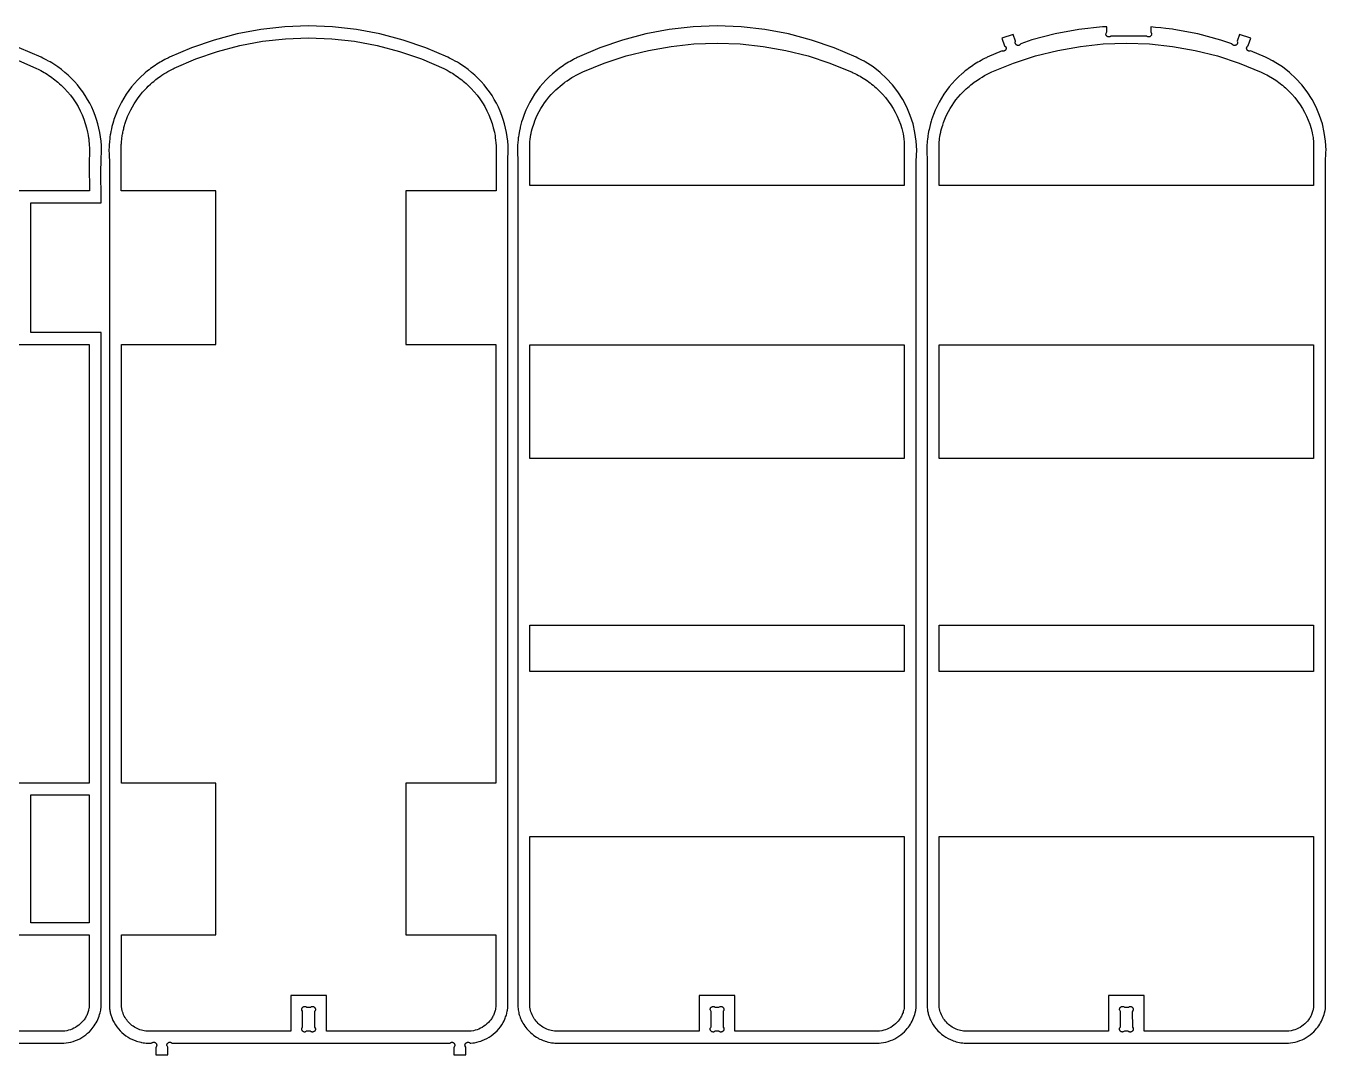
# Model space of a CAD drawing. Extents: x -1558 to 498, y -659 to 1005.
# Drawn here: x -167 to 486, y -72 to 445 of the extents above; entities that cross this region are included whole.
import ezdxf

# ---------------------------------------------------------------- set-up
doc = ezdxf.new("R2010")
doc.units = 0
doc.layers.add('SECTIONCUTEDGES', color=18, linetype='CONTINUOUS')

msp = doc.modelspace()

# ---------------------------------------------------------------- linework, layer by layer
at = {"layer": 'SECTIONCUTEDGES'}
for points in [[(-122.85, -55.12), (-122.56, -55.66), (-121.9, -56.76), (-121.17, -57.82), (-120.37, -58.83), (-119.51, -59.79), (-118.59, -60.69), (-117.62, -61.53), (-116.6, -62.31), (-115.53, -63.02), (-114.41, -63.66), (-113.26, -64.23), (-112, -64.76), (-111.31, -65), (-110.64, -65.22), (-109.86, -65.43), (-109.08, -65.61), (-108.86, -65.66), (-107.95, -65.82), (-107.27, -65.91), (-106.44, -65.98), (-105.44, -66.03), (-105.21, -66.03), (-104.55, -66.02), (-103.9, -65.98), (-103.7, -65.93), (-103.56, -65.87), (-103.28, -65.71), (-103.15, -65.65), (-102.98, -65.6), (-102.82, -65.57), (-102.67, -65.56), (-102.52, -65.57), (-102.36, -65.58), (-102.21, -65.62), (-102.07, -65.67), (-101.93, -65.74), (-101.79, -65.81), (-101.67, -65.91), (-101.56, -66.01), (-101.45, -66.13), (-101.36, -66.25), (-101.29, -66.39), (-101.23, -66.53), (-101.18, -66.68), (-101.15, -66.83), (-101.13, -66.98), (-101.13, -67.14), (-101.15, -67.29), (-101.18, -67.44), (-101.22, -67.59), (-101.29, -67.73), (-101.44, -67.97), (-101.55, -68.09), (-101.56, -68.12), (-101.56, -71.98), (-95.58, -71.98), (-95.59, -68.07), (-95.63, -67.98), (-95.78, -67.68), (-95.9, -67.45), (-95.96, -67.32), (-95.99, -67.19), (-96.01, -67.05), (-96.01, -66.91), (-96.01, -66.84), (-95.98, -66.71), (-95.94, -66.57), (-95.89, -66.44), (-95.82, -66.31), (-95.74, -66.19), (-95.66, -66.08), (-95.56, -65.98), (-95.45, -65.88), (-95.33, -65.8), (-95.21, -65.73), (-95.08, -65.67), (-94.95, -65.62), (-94.74, -65.58), (-94.52, -65.56), (-94.37, -65.57), (-94.22, -65.59), (-94.01, -65.64), (-93.91, -65.68), (-93.68, -65.81), (-93.48, -65.99), (-93.46, -66), (45.97, -65.99), (46.03, -65.98), (46.49, -65.72), (46.67, -65.63), (46.71, -65.61), (46.86, -65.57), (47.02, -65.56), (47.12, -65.56), (47.23, -65.57), (47.34, -65.59), (47.45, -65.62), (47.55, -65.66), (47.65, -65.7), (47.75, -65.75), (47.84, -65.81), (47.93, -65.87), (48.02, -65.94), (48.1, -66.02), (48.17, -66.1), (48.28, -66.26), (48.32, -66.33), (48.4, -66.48), (48.45, -66.63), (48.49, -66.79), (48.51, -66.87), (48.52, -67.04), (48.51, -67.2), (48.49, -67.36), (48.47, -67.44), (48.42, -67.59), (48.36, -67.74), (48.28, -67.88), (48.23, -67.94), (48.15, -68.04), (48.12, -68.06), (48.08, -68.11), (48.08, -71.98), (54.06, -71.98), (54.06, -68.1), (54.04, -68.04), (53.76, -67.55), (53.69, -67.41), (53.65, -67.26), (53.62, -67.11), (53.62, -66.95), (53.64, -66.84), (53.66, -66.74), (53.69, -66.63), (53.72, -66.53), (53.77, -66.42), (53.82, -66.33), (53.87, -66.23), (53.94, -66.14), (54.01, -66.06), (54.09, -65.98), (54.17, -65.91), (54.32, -65.8), (54.45, -65.72), (54.66, -65.64), (54.88, -65.58), (54.95, -65.57), (55.18, -65.56), (55.4, -65.59), (55.47, -65.6), (55.69, -65.67), (55.89, -65.77), (56.14, -65.94), (56.24, -66), (56.44, -66.05), (56.61, -66.06), (57.5, -65.95), (58.38, -65.81), (59.6, -65.55), (60.69, -65.27), (61.53, -65), (62.19, -64.77), (63.49, -64.23), (64.65, -63.66), (65.76, -63.02), (66.83, -62.31), (67.86, -61.53), (68.83, -60.69), (69.75, -59.79), (70.61, -58.83), (71.4, -57.82), (72.13, -56.76), (72.79, -55.66), (73.23, -54.84), (73.62, -54), (73.84, -53.46), (74.05, -52.9), (74.25, -52.34), (74.42, -51.77), (74.58, -51.2), (74.65, -50.91), (74.86, -49.96), (74.94, -49.46), (75.1, -48.25), (75.12, -47.96), (75.13, 377.31), (75.15, 378.2), (75.18, 378.64), (75.33, 380.86), (75.34, 381.31), (75.35, 382.42), (75.28, 384.65), (75.11, 386.87), (74.85, 389.08), (74.5, 391.27), (74.05, 393.45), (73.51, 395.61), (72.87, 397.74), (72.15, 399.85), (71.33, 401.92), (70.43, 403.95), (69.44, 405.94), (68.36, 407.89), (67.2, 409.79), (65.96, 411.64), (64.65, 413.43), (63.25, 415.17), (61.79, 416.84), (60.25, 418.45), (58.64, 419.99), (56.97, 421.47), (55.24, 422.86), (53.45, 424.19), (51.61, 425.43), (50.9, 425.87), (49.83, 426.52), (48.76, 427.14), (47.6, 427.75), (46.89, 428.11), (45.93, 428.58), (44.99, 429.03), (33.91, 433.79), (22.54, 437.7), (10.91, 440.77), (-0.91, 442.97), (-12.86, 444.3), (-24.88, 444.74), (-36.9, 444.3), (-48.85, 442.97), (-60.68, 440.77), (-72.31, 437.7), (-83.68, 433.79), (-94.73, 429.04), (-95.26, 428.8), (-97, 427.91), (-97.84, 427.46), (-98.67, 426.99), (-99.49, 426.51), (-100.3, 426.01), (-101.1, 425.51), (-101.9, 424.98), (-102.69, 424.45), (-103.46, 423.9), (-104.23, 423.34), (-104.99, 422.76), (-105.74, 422.18), (-106.91, 421.21), (-107.44, 420.75), (-109.14, 419.22), (-110.76, 417.6), (-112.31, 415.92), (-113.79, 414.17), (-115.18, 412.35), (-116.5, 410.48), (-117.72, 408.54), (-118.86, 406.56), (-119.91, 404.52), (-120.87, 402.44), (-121.73, 400.32), (-122.61, 397.82), (-122.89, 396.94), (-123.25, 395.7), (-123.62, 394.26), (-123.88, 393.17), (-124.18, 391.71), (-124.37, 390.65), (-124.46, 390.12), (-124.62, 389.05), (-124.76, 387.98), (-124.87, 386.91), (-124.92, 386.38), (-125.01, 385.3), (-125.08, 383.92), (-125.11, 382.53), (-125.11, 381.98), (-125.08, 380.75), (-125.03, 379.94), (-124.94, 378.72), (-124.89, 377.5), (-124.89, 377.09), (-124.88, -48.08), (-124.86, -48.28), (-124.81, -48.74), (-124.73, -49.29), (-124.65, -49.79), (-124.55, -50.29), (-124.44, -50.79), (-124.32, -51.28), (-124.19, -51.77), (-124.04, -52.25), (-123.88, -52.73), (-123.7, -53.21), (-123.51, -53.68), (-123.31, -54.15), (-123.1, -54.61)], [(86.64, -60.82), (87.32, -61.41), (88.02, -61.97), (88.75, -62.49), (89.5, -62.98), (90.27, -63.44), (90.59, -63.62), (91.23, -63.95), (91.89, -64.26), (92.55, -64.55), (92.89, -64.68), (93.57, -64.93), (93.91, -65.05), (94.59, -65.26), (94.94, -65.36), (95.63, -65.53), (96.33, -65.68), (97.03, -65.8), (97.39, -65.85), (98.1, -65.94), (98.8, -66), (261.55, -66), (262.63, -65.9), (263.81, -65.73), (264.99, -65.48), (266.15, -65.16), (267.29, -64.78), (268.4, -64.32), (269.48, -63.8), (270.53, -63.22), (271.54, -62.57), (272.51, -61.87), (273.44, -61.1), (274.32, -60.28), (275.15, -59.41), (275.73, -58.73), (276.28, -58.03), (276.8, -57.3), (277.29, -56.55), (277.74, -55.78), (278.16, -54.99), (278.54, -54.19), (278.89, -53.36), (279.2, -52.52), (279.47, -51.67), (279.71, -50.81), (279.95, -49.7), (280.04, -49.23), (280.16, -48.46), (280.19, -48.13), (280.2, -47.95), (280.2, 377.3), (280.21, 377.73), (280.26, 378.79), (280.38, 380.49), (280.42, 381.77), (280.43, 382.42), (280.19, 386.87), (279.58, 391.27), (278.58, 395.61), (277.22, 399.85), (275.5, 403.95), (273.44, 407.89), (271.04, 411.64), (268.33, 415.17), (265.33, 418.45), (262.05, 421.47), (258.53, 424.19), (254.62, 426.69), (254.03, 427.04), (252.9, 427.63), (250.87, 428.65), (250.06, 429.04), (238.99, 433.79), (227.62, 437.7), (215.99, 440.77), (204.17, 442.97), (192.22, 444.3), (180.2, 444.74), (168.18, 444.3), (156.22, 442.97), (144.4, 440.77), (132.77, 437.7), (121.4, 433.79), (109.97, 428.87), (109.45, 428.61), (108.65, 428.21), (108.08, 427.91), (107.24, 427.46), (106.41, 426.99), (105.59, 426.51), (104.78, 426.01), (103.97, 425.51), (103.18, 424.98), (102.39, 424.45), (101.61, 423.9), (100.85, 423.34), (100.09, 422.76), (99.34, 422.18), (98.26, 421.29), (97.63, 420.75), (95.94, 419.22), (94.31, 417.6), (92.76, 415.92), (91.29, 414.17), (89.89, 412.35), (88.58, 410.48), (87.36, 408.54), (86.22, 406.56), (85.17, 404.52), (84.21, 402.44), (83.35, 400.32), (82.46, 397.82), (82.08, 396.59), (81.73, 395.34), (81.37, 393.9), (81.28, 393.53), (80.97, 392.08), (80.8, 391.18), (80.62, 390.12), (80.46, 389.05), (80.39, 388.52), (80.26, 387.45), (80.15, 386.38), (80.04, 384.75), (79.98, 383.36), (79.97, 382.25), (79.99, 380.96), (80.06, 379.74), (80.12, 378.92), (80.17, 378.11), (80.19, 377.09), (80.2, -48), (80.26, -48.67), (80.36, -49.35), (80.46, -49.98), (80.59, -50.61), (80.74, -51.23), (80.92, -51.85), (81.11, -52.46), (81.33, -53.07), (81.56, -53.66), (81.81, -54.25), (82.09, -54.83), (82.38, -55.4), (82.7, -55.96), (83.17, -56.73), (83.67, -57.47), (84.2, -58.19), (84.77, -58.89), (85.36, -59.56), (85.99, -60.21)], [(292, -60.69), (292.97, -61.53), (293.99, -62.31), (295.07, -63.02), (296.18, -63.66), (297.33, -64.23), (298.56, -64.74), (298.82, -64.84), (299.61, -65.1), (300.28, -65.31), (301.06, -65.51), (301.96, -65.7), (302.64, -65.82), (303.55, -65.93), (304.33, -66), (467.07, -66), (468.14, -65.9), (469.33, -65.73), (470.5, -65.48), (471.66, -65.16), (472.8, -64.78), (473.91, -64.32), (474.99, -63.8), (476.04, -63.22), (477.06, -62.57), (478.03, -61.87), (478.95, -61.1), (479.83, -60.28), (480.66, -59.41), (481.24, -58.73), (481.79, -58.03), (482.31, -57.3), (482.8, -56.55), (483.25, -55.78), (483.67, -54.99), (484.05, -54.19), (484.4, -53.36), (484.71, -52.52), (484.99, -51.67), (485.22, -50.81), (485.49, -49.58), (485.63, -48.75), (485.69, -48.27), (485.71, -47.95), (485.72, 377.3), (485.75, 378.37), (485.82, 379.43), (485.87, 380.07), (485.93, 381.35), (485.94, 382.33), (485.7, 386.87), (485.09, 391.27), (484.1, 395.61), (482.74, 399.85), (481.02, 403.95), (478.95, 407.89), (476.55, 411.64), (473.84, 415.17), (470.84, 418.45), (467.57, 421.47), (464.04, 424.19), (459.97, 426.79), (459.28, 427.17), (459, 427.33), (456.97, 428.36), (455.56, 429.04), (448.04, 432.25), (447.48, 432.17), (447.32, 432.16), (447.16, 432.18), (447.01, 432.22), (446.93, 432.25), (446.79, 432.32), (446.66, 432.4), (446.54, 432.5), (446.43, 432.62), (446.34, 432.74), (446.26, 432.88), (446.19, 433.02), (446.14, 433.17), (446.11, 433.32), (446.09, 433.47), (446.09, 433.63), (446.1, 433.79), (446.13, 433.94), (446.2, 434.14), (446.28, 434.29), (446.41, 434.48), (446.44, 434.52), (446.67, 434.73), (446.84, 434.83), (446.91, 434.86), (446.94, 434.88), (448.24, 438.56), (442.59, 440.55), (441.37, 437.07), (441.45, 436.55), (441.49, 436.36), (441.49, 436.15), (441.46, 436), (441.41, 435.85), (441.36, 435.75), (441.31, 435.66), (441.24, 435.57), (441.18, 435.48), (441.1, 435.4), (441.02, 435.32), (440.94, 435.25), (440.85, 435.19), (440.75, 435.14), (440.65, 435.09), (440.55, 435.04), (440.37, 434.99), (440.21, 434.96), (440.04, 434.95), (439.88, 434.96), (439.72, 434.98), (439.56, 435.02), (439.48, 435.05), (439.33, 435.12), (439.2, 435.2), (439.07, 435.29), (438.95, 435.4), (438.9, 435.46), (438.8, 435.59), (438.76, 435.66), (438.72, 435.75), (438.7, 435.78), (433.14, 437.7), (421.52, 440.77), (409.52, 443), (408.89, 443.1), (407.24, 443.31), (405.58, 443.5), (402.95, 443.77), (400.35, 444.02), (397.97, 444.28), (397.98, 441.73), (398.17, 441.37), (398.31, 441.12), (398.35, 441.04), (398.4, 440.85), (398.41, 440.7), (398.39, 440.5), (398.36, 440.34), (398.31, 440.19), (398.24, 440.05), (398.17, 439.91), (397.98, 439.68), (397.9, 439.6), (397.66, 439.44), (397.42, 439.32), (397.22, 439.26), (397, 439.23), (396.79, 439.23), (396.68, 439.24), (396.47, 439.29), (396.12, 439.43), (395.92, 439.59), (395.9, 439.62), (395.85, 439.66), (377.96, 439.63), (377.78, 439.47), (377.64, 439.39), (377.49, 439.33), (377.34, 439.28), (377.26, 439.26), (377.11, 439.23), (376.95, 439.23), (376.78, 439.24), (376.7, 439.25), (376.54, 439.28), (376.39, 439.34), (376.31, 439.37), (376.17, 439.44), (376.03, 439.54), (375.93, 439.62), (375.82, 439.74), (375.73, 439.86), (375.63, 440.02), (375.54, 440.21), (375.47, 440.45), (375.45, 440.72), (375.49, 440.97), (375.54, 441.12), (375.76, 441.5), (375.88, 441.75), (375.89, 441.78), (375.89, 444.38), (374.44, 444.35), (373.72, 444.3), (361.77, 442.98), (349.95, 440.78), (338.32, 437.71), (332.73, 435.78), (332.67, 435.74), (332.23, 435.25), (332.07, 435.12), (331.89, 435.03), (331.79, 435), (331.68, 434.97), (331.57, 434.96), (331.46, 434.95), (331.35, 434.95), (331.24, 434.95), (331.13, 434.97), (331.03, 434.99), (330.92, 435.03), (330.82, 435.06), (330.72, 435.11), (330.62, 435.16), (330.47, 435.27), (330.34, 435.38), (330.23, 435.5), (330.18, 435.57), (330.09, 435.71), (330.02, 435.85), (329.96, 436.01), (329.92, 436.16), (329.9, 436.32), (329.9, 436.48), (329.91, 436.64), (329.94, 436.8), (330.02, 437), (330.05, 437.05), (330.05, 437.09), (328.83, 440.55), (323.19, 438.56), (324.5, 434.86), (324.54, 434.82), (324.96, 434.47), (325.07, 434.36), (325.17, 434.23), (325.24, 434.09), (325.3, 433.94), (325.33, 433.79), (325.34, 433.71), (325.35, 433.56), (325.34, 433.4), (325.31, 433.25), (325.27, 433.1), (325.21, 432.95), (325.13, 432.81), (325.04, 432.68), (324.94, 432.57), (324.83, 432.46), (324.7, 432.37), (324.57, 432.29), (324.37, 432.2), (324.21, 432.15), (323.98, 432.12), (323.81, 432.12), (323.59, 432.14), (323.42, 432.2), (323.36, 432.24), (323.31, 432.24), (315.86, 429.04), (315.41, 428.83), (314.84, 428.55), (313.82, 428.03), (312.76, 427.46), (311.93, 426.99), (311.1, 426.51), (310.29, 426.01), (309.49, 425.51), (308.69, 424.98), (307.91, 424.45), (307.13, 423.9), (306.36, 423.34), (305.6, 422.76), (304.85, 422.18), (303.58, 421.13), (303.28, 420.87), (301.45, 419.22), (299.83, 417.6), (298.28, 415.92), (296.8, 414.17), (295.41, 412.35), (294.1, 410.48), (292.87, 408.54), (291.73, 406.56), (290.68, 404.52), (289.72, 402.44), (288.86, 400.32), (287.92, 397.64), (287.7, 396.94), (287.34, 395.7), (286.97, 394.26), (286.64, 392.81), (286.41, 391.71), (286.22, 390.65), (286.05, 389.59), (285.97, 389.05), (285.83, 387.98), (285.72, 386.91), (285.62, 385.84), (285.58, 385.3), (285.51, 383.92), (285.49, 383.36), (285.48, 382.25), (285.49, 381.36), (285.54, 380.14), (285.64, 378.92), (285.66, 378.51), (285.7, 377.29), (285.72, -48.11), (285.74, -48.35), (285.8, -48.9), (285.86, -49.29), (285.94, -49.79), (286.04, -50.29), (286.15, -50.79), (286.27, -51.28), (286.41, -51.77), (286.55, -52.25), (286.72, -52.73), (286.89, -53.21), (287.08, -53.68), (287.28, -54.15), (287.49, -54.61), (287.87, -55.35), (288.03, -55.66), (288.7, -56.76), (289.43, -57.82), (290.22, -58.83), (291.08, -59.79)], [(-114.71, -56.1), (-115.24, -55.55), (-115.74, -54.98), (-116.22, -54.37), (-116.65, -53.75), (-117.06, -53.1), (-117.43, -52.43), (-117.76, -51.74), (-118.05, -51.03), (-118.31, -50.31), (-118.52, -49.57), (-118.7, -48.83), (-118.89, -47.64), (-118.9, -47.54), (-118.9, -11.56), (-71.48, -11.56), (-71.48, 64.58), (-118.9, 64.58), (-118.9, 284.85), (-71.48, 284.85), (-71.48, 361.99), (-119.04, 361.99), (-119.02, 366.84), (-118.97, 372.57), (-118.97, 374.31), (-118.99, 377.17), (-119.06, 381.12), (-119.05, 382.35), (-119.02, 383.33), (-118.98, 384.3), (-118.92, 385.27), (-118.88, 385.76), (-118.79, 386.73), (-118.69, 387.69), (-118.58, 388.66), (-118.5, 389.23), (-118.41, 389.8), (-118.32, 390.36), (-118.21, 390.93), (-118.1, 391.49), (-117.99, 392.06), (-117.86, 392.62), (-117.73, 393.18), (-117.58, 393.73), (-117.44, 394.29), (-117.28, 394.84), (-117.07, 395.52), (-116.93, 395.97), (-116.57, 397.02), (-116.12, 398.27), (-115.73, 399.24), (-114.97, 400.99), (-114.19, 402.61), (-113.34, 404.19), (-112.43, 405.73), (-111.46, 407.24), (-110.43, 408.7), (-109.35, 410.13), (-108.2, 411.51), (-106.97, 412.88), (-106.12, 413.77), (-105.42, 414.46), (-104.22, 415.59), (-103.35, 416.36), (-102.66, 416.95), (-101.96, 417.52), (-101.61, 417.8), (-100.89, 418.35), (-100.17, 418.89), (-99.44, 419.41), (-98.49, 420.06), (-97.53, 420.68), (-96.56, 421.29), (-95.57, 421.87), (-94.57, 422.42), (-92.95, 423.26), (-92.43, 423.51), (-81.52, 428.2), (-70.57, 431.97), (-59.36, 434.92), (-47.97, 437.05), (-36.46, 438.32), (-24.88, 438.75), (-13.3, 438.32), (-1.79, 437.05), (9.6, 434.92), (20.8, 431.97), (31.76, 428.2), (42.99, 423.36), (43.74, 422.98), (44.69, 422.49), (45.65, 421.95), (46.48, 421.47), (47.29, 420.98), (48.1, 420.47), (48.89, 419.95), (49.68, 419.41), (50.45, 418.86), (51.21, 418.29), (51.97, 417.7), (52.71, 417.1), (53.44, 416.49), (54.15, 415.86), (55.03, 415.07), (56.72, 413.4), (58.26, 411.71), (59.72, 409.94), (61.09, 408.11), (62.36, 406.2), (63.54, 404.24), (64.61, 402.21), (65.58, 400.14), (66.45, 398.02), (67.2, 395.85), (67.85, 393.66), (68.38, 391.43), (68.59, 390.43), (68.72, 389.67), (68.86, 388.66), (69.01, 387.37), (69.13, 386), (69.22, 384.62), (69.28, 382.54), (69.28, 380.41), (69.26, 379.17), (69.28, 361.99), (23.98, 361.99), (23.98, 284.85), (69.14, 284.85), (69.14, 64.58), (23.98, 64.58), (23.98, -11.56), (69.14, -11.56), (69.13, -47.51), (68.98, -48.72), (68.88, -49.22), (68.77, -49.71), (68.63, -50.2), (68.48, -50.68), (68.31, -51.15), (68.12, -51.62), (67.91, -52.08), (67.68, -52.54), (67.44, -52.98), (67.18, -53.41), (66.91, -53.84), (66.61, -54.25), (66.02, -55.01), (65.37, -55.72), (64.67, -56.39), (63.93, -57.01), (63.15, -57.58), (62.34, -58.09), (61.49, -58.55), (60.61, -58.95), (59.71, -59.29), (58.79, -59.57), (57.85, -59.79), (56.76, -59.95), (56.46, -59.99), (56.1, -60.01), (-15.9, -60.01), (-15.9, -42.05), (-33.86, -42.05), (-33.86, -60.01), (-105.94, -60.01), (-106.62, -59.94), (-107.37, -59.84), (-108.11, -59.69), (-108.85, -59.5), (-109.57, -59.27), (-110.28, -59), (-110.98, -58.69), (-111.66, -58.35), (-112.31, -57.97), (-112.95, -57.55), (-113.56, -57.1), (-114.15, -56.62)], [(86.18, 364.7), (86.18, 386.62), (86.35, 387.97), (86.53, 389.14), (86.75, 390.31), (86.83, 390.7), (87.09, 391.85), (87.4, 393.06), (87.71, 394.16), (87.97, 394.98), (88.3, 395.93), (88.74, 397.12), (89.39, 398.71), (90.11, 400.27), (90.89, 401.8), (91.74, 403.3), (92.65, 404.77), (93.62, 406.2), (94.65, 407.6), (95.73, 408.95), (96.87, 410.26), (98.11, 411.57), (99.19, 412.63), (100.17, 413.53), (101.39, 414.59), (102.42, 415.42), (103.47, 416.23), (103.83, 416.5), (104.91, 417.27), (106.11, 418.08), (107.3, 418.83), (108.27, 419.4), (109.51, 420.1), (110.51, 420.63), (111.79, 421.26), (112.76, 421.71), (123.56, 426.11), (134.51, 429.7), (145.71, 432.5), (157.1, 434.52), (168.62, 435.73), (180.2, 436.14), (191.77, 435.73), (203.29, 434.52), (214.68, 432.5), (225.88, 429.7), (236.84, 426.11), (247.96, 421.57), (248.54, 421.3), (249.41, 420.87), (250.32, 420.4), (251.15, 419.96), (251.97, 419.49), (252.78, 419.02), (253.58, 418.52), (254.38, 418.02), (255.15, 417.5), (255.92, 416.97), (256.3, 416.69), (257.05, 416.14), (257.79, 415.57), (258.51, 414.99), (259.23, 414.4), (260.01, 413.72), (261.8, 412.06), (263.34, 410.45), (264.8, 408.77), (266.17, 407.03), (267.44, 405.22), (268.62, 403.35), (269.69, 401.43), (270.66, 399.46), (271.52, 397.44), (272.28, 395.39), (272.92, 393.3), (273.58, 390.62), (273.81, 389.49), (274.05, 387.91), (274.22, 386.53), (274.22, 364.7)], [(291.69, 364.7), (291.69, 386.55), (291.8, 387.44), (291.93, 388.36), (292.05, 389.14), (292.26, 390.31), (292.51, 391.47), (292.6, 391.86), (292.91, 393.07), (293.23, 394.16), (293.49, 394.98), (293.72, 395.68), (293.93, 396.26), (294.25, 397.13), (294.9, 398.71), (295.62, 400.27), (296.41, 401.8), (297.25, 403.3), (298.16, 404.77), (299.13, 406.2), (300.16, 407.6), (301.25, 408.95), (302.39, 410.26), (303.71, 411.65), (304.45, 412.38), (305.34, 413.22), (306.03, 413.84), (306.73, 414.44), (307.59, 415.15), (308.28, 415.7), (309.34, 416.5), (310.06, 417.02), (311.39, 417.92), (312.1, 418.38), (313.3, 419.12), (314.52, 419.83), (315.52, 420.37), (316.78, 421.01), (317.57, 421.39), (318.23, 421.7), (329.07, 426.12), (340.03, 429.7), (351.23, 432.51), (362.62, 434.52), (374.13, 435.74), (385.71, 436.14), (397.29, 435.74), (408.8, 434.52), (420.19, 432.51), (431.4, 429.7), (442.35, 426.12), (453.35, 421.63), (453.73, 421.45), (454.43, 421.12), (455.41, 420.62), (456.25, 420.18), (457.07, 419.73), (457.89, 419.26), (458.29, 419.02), (459.1, 418.53), (459.89, 418.02), (460.67, 417.5), (461.43, 416.97), (462.19, 416.42), (462.93, 415.86), (463.3, 415.58), (464.03, 414.99), (464.93, 414.24), (465.65, 413.61), (467.31, 412.06), (468.86, 410.45), (470.32, 408.77), (471.68, 407.03), (472.96, 405.22), (474.13, 403.35), (475.21, 401.43), (476.18, 399.46), (477.04, 397.44), (477.8, 395.39), (478.44, 393.3), (479.01, 391.05), (479.21, 390.06), (479.43, 388.82), (479.5, 388.37), (479.74, 386.55), (479.74, 364.7)], [(86.14, 227.59), (86.14, 284.64), (274.22, 284.64), (274.22, 227.59)], [(291.69, 227.59), (291.69, 284.64), (479.73, 284.64), (479.73, 227.59)], [(86.18, 120.59), (86.18, 143.88), (274.22, 143.88), (274.22, 120.59)], [(291.69, 120.59), (291.69, 143.88), (479.73, 143.88), (479.73, 120.58)], [(-164.43, -5.57), (-164.43, 58.59), (-135.06, 58.59), (-135.06, -5.57)], [(90.37, -56.1), (89.84, -55.55), (89.33, -54.98), (88.86, -54.37), (88.42, -53.75), (88.02, -53.1), (87.65, -52.43), (87.32, -51.74), (87.03, -51.03), (86.77, -50.31), (86.56, -49.57), (86.38, -48.83), (86.22, -47.91), (86.19, -47.67), (86.18, -47.49), (86.18, 37.77), (274.22, 37.76), (274.21, -47.58), (274.13, -48.24), (274.07, -48.65), (273.96, -49.22), (273.84, -49.71), (273.71, -50.2), (273.56, -50.68), (273.38, -51.15), (273.19, -51.62), (272.99, -52.08), (272.76, -52.54), (272.52, -52.98), (272.26, -53.41), (271.98, -53.84), (271.69, -54.25), (271.09, -55.01), (270.45, -55.72), (269.75, -56.39), (269.01, -57.01), (268.23, -57.58), (267.42, -58.09), (266.57, -58.55), (265.69, -58.95), (264.79, -59.29), (263.87, -59.57), (262.93, -59.79), (261.84, -59.95), (261.34, -60), (261.18, -60.01), (189.18, -60.01), (189.18, -42.05), (171.22, -42.05), (171.22, -60.01), (99.09, -60.01), (98.5, -59.95), (97.71, -59.84), (96.96, -59.69), (96.23, -59.5), (95.5, -59.27), (94.79, -59), (94.1, -58.69), (93.42, -58.35), (92.76, -57.97), (92.13, -57.55), (91.52, -57.1), (90.93, -56.62)], [(296.44, -56.62), (295.88, -56.1), (295.35, -55.55), (294.85, -54.98), (294.38, -54.38), (293.94, -53.75), (293.53, -53.1), (293.16, -52.43), (292.83, -51.74), (292.54, -51.03), (292.29, -50.31), (292.07, -49.57), (291.9, -48.83), (291.76, -48.08), (291.7, -47.64), (291.69, -47.53), (291.69, 37.78), (479.73, 37.76), (479.73, -47.51), (479.7, -47.82), (479.62, -48.45), (479.57, -48.72), (479.47, -49.22), (479.36, -49.71), (479.22, -50.2), (479.07, -50.68), (478.9, -51.16), (478.71, -51.62), (478.5, -52.08), (478.28, -52.54), (478.03, -52.98), (477.77, -53.41), (477.5, -53.84), (477.21, -54.25), (476.61, -55.01), (475.96, -55.72), (475.26, -56.39), (474.53, -57.01), (473.75, -57.58), (472.93, -58.09), (472.08, -58.55), (471.21, -58.95), (470.3, -59.29), (469.38, -59.57), (468.44, -59.79), (467.31, -59.96), (466.81, -60.01), (466.7, -60.01), (394.69, -60.01), (394.69, -42.05), (376.73, -42.05), (376.73, -60.01), (304.63, -60.01), (303.97, -59.95), (303.22, -59.84), (302.48, -59.69), (301.74, -59.5), (301.02, -59.27), (300.31, -59), (299.61, -58.69), (298.93, -58.35), (298.28, -57.97), (297.64, -57.55), (297.03, -57.1)], [(-27.83, -60.05), (-27.92, -59.95), (-28.01, -59.85), (-28.08, -59.74), (-28.15, -59.63), (-28.2, -59.51), (-28.24, -59.38), (-28.27, -59.25), (-28.29, -59.12), (-28.3, -58.93), (-28.29, -58.73), (-28.25, -58.54), (-28.22, -58.44), (-28.14, -58.26), (-28.04, -58.09), (-27.96, -57.98), (-27.89, -57.92), (-27.87, -57.89), (-27.88, -50.13), (-27.97, -49.94), (-28.22, -49.5), (-28.24, -49.45), (-28.29, -49.3), (-28.31, -49.15), (-28.32, -49.05), (-28.3, -48.89), (-28.28, -48.78), (-28.25, -48.67), (-28.22, -48.57), (-28.17, -48.47), (-28.12, -48.37), (-28.06, -48.27), (-28, -48.18), (-27.93, -48.1), (-27.85, -48.02), (-27.77, -47.95), (-27.61, -47.83), (-27.47, -47.75), (-27.32, -47.69), (-27.16, -47.64), (-27, -47.61), (-26.83, -47.6), (-26.67, -47.6), (-26.51, -47.63), (-26.43, -47.64), (-26.28, -47.69), (-26.13, -47.76), (-26, -47.84), (-25.93, -47.89), (-25.77, -48.03), (-25.75, -48.04), (-23.98, -48.03), (-23.92, -48.01), (-23.35, -47.69), (-23.2, -47.64), (-23.1, -47.61), (-22.95, -47.6), (-22.84, -47.6), (-22.73, -47.61), (-22.63, -47.63), (-22.52, -47.66), (-22.42, -47.7), (-22.31, -47.74), (-22.22, -47.79), (-22.12, -47.85), (-22.03, -47.91), (-21.95, -47.98), (-21.87, -48.06), (-21.8, -48.14), (-21.68, -48.3), (-21.6, -48.44), (-21.54, -48.6), (-21.51, -48.67), (-21.47, -48.83), (-21.45, -49), (-21.45, -49.16), (-21.46, -49.32), (-21.49, -49.48), (-21.54, -49.63), (-21.61, -49.78), (-21.65, -49.85), (-21.74, -49.98), (-21.87, -50.12), (-21.89, -50.15), (-21.88, -57.93), (-21.54, -58.55), (-21.52, -58.6), (-21.47, -58.75), (-21.45, -58.9), (-21.45, -59.06), (-21.46, -59.17), (-21.48, -59.27), (-21.51, -59.38), (-21.55, -59.48), (-21.59, -59.59), (-21.64, -59.68), (-21.7, -59.78), (-21.76, -59.87), (-21.83, -59.95), (-21.91, -60.03), (-21.99, -60.1), (-22.08, -60.17), (-22.22, -60.26), (-22.37, -60.33), (-22.52, -60.39), (-22.68, -60.43), (-22.85, -60.45), (-23.01, -60.45), (-23.17, -60.44), (-23.33, -60.41), (-23.41, -60.38), (-23.56, -60.33), (-23.7, -60.25), (-23.83, -60.16), (-23.91, -60.1), (-23.97, -60.03), (-24.01, -60.01), (-25.79, -60.02), (-25.89, -60.07), (-26.43, -60.37), (-26.55, -60.41), (-26.63, -60.43), (-26.75, -60.45), (-27, -60.44), (-27.25, -60.39), (-27.39, -60.33), (-27.51, -60.28), (-27.62, -60.21), (-27.73, -60.13)], [(177.23, -60.03), (177.13, -59.93), (177.05, -59.83), (176.97, -59.71), (176.91, -59.59), (176.86, -59.47), (176.81, -59.34), (176.78, -59.2), (176.77, -59.07), (176.76, -58.93), (176.77, -58.79), (176.81, -58.58), (176.88, -58.37), (176.91, -58.31), (177.01, -58.12), (177.2, -57.9), (177.2, -50.13), (177.17, -50.07), (176.85, -49.5), (176.8, -49.35), (176.77, -49.2), (176.76, -49.05), (176.78, -48.89), (176.8, -48.78), (176.83, -48.67), (176.86, -48.57), (176.9, -48.47), (176.96, -48.37), (177.01, -48.27), (177.08, -48.18), (177.15, -48.1), (177.23, -48.02), (177.31, -47.95), (177.4, -47.88), (177.53, -47.79), (177.68, -47.72), (177.84, -47.66), (178, -47.62), (178.16, -47.6), (178.33, -47.6), (178.49, -47.61), (178.57, -47.63), (178.72, -47.67), (178.87, -47.72), (179.01, -47.8), (179.15, -47.89), (179.24, -47.96), (179.27, -48.01), (179.3, -48.03), (179.32, -48.04), (181.16, -48.01), (181.73, -47.69), (181.78, -47.67), (181.93, -47.62), (182.08, -47.6), (182.23, -47.6), (182.34, -47.61), (182.45, -47.63), (182.56, -47.66), (182.66, -47.7), (182.76, -47.74), (182.86, -47.79), (182.96, -47.85), (183.04, -47.91), (183.13, -47.98), (183.21, -48.06), (183.28, -48.14), (183.39, -48.3), (183.48, -48.44), (183.54, -48.6), (183.57, -48.67), (183.6, -48.83), (183.63, -49), (183.63, -49.08), (183.62, -49.24), (183.6, -49.4), (183.56, -49.56), (183.5, -49.71), (183.43, -49.85), (183.34, -49.98), (183.25, -50.09), (183.21, -50.11), (183.19, -50.15), (183.2, -57.93), (183.54, -58.55), (183.56, -58.6), (183.61, -58.75), (183.63, -58.9), (183.63, -59.06), (183.62, -59.17), (183.6, -59.27), (183.57, -59.38), (183.53, -59.48), (183.49, -59.59), (183.44, -59.68), (183.38, -59.78), (183.32, -59.87), (183.24, -59.95), (183.17, -60.03), (183.09, -60.1), (182.93, -60.22), (182.86, -60.26), (182.71, -60.33), (182.56, -60.39), (182.39, -60.43), (182.31, -60.44), (182.15, -60.45), (181.99, -60.45), (181.83, -60.42), (181.67, -60.38), (181.52, -60.33), (181.38, -60.25), (181.24, -60.16), (181.1, -60.02), (181.07, -60.01), (179.32, -60.01), (179.26, -60.03), (178.75, -60.31), (178.62, -60.38), (178.52, -60.42), (178.37, -60.45), (178.21, -60.45), (177.97, -60.42), (177.85, -60.39), (177.61, -60.3), (177.44, -60.2), (177.33, -60.12)], [(382.84, -60.12), (382.76, -60.05), (382.68, -59.97), (382.6, -59.88), (382.53, -59.79), (382.47, -59.69), (382.42, -59.59), (382.38, -59.48), (382.34, -59.37), (382.31, -59.26), (382.29, -59.15), (382.28, -59.04), (382.28, -58.84), (382.3, -58.67), (382.32, -58.59), (382.37, -58.43), (382.43, -58.28), (382.52, -58.14), (382.62, -58), (382.69, -57.94), (382.72, -57.9), (382.71, -50.12), (382.54, -49.76), (382.39, -49.49), (382.34, -49.36), (382.3, -49.23), (382.28, -49.09), (382.28, -49.02), (382.29, -48.88), (382.31, -48.75), (382.36, -48.61), (382.41, -48.48), (382.47, -48.35), (382.55, -48.23), (382.64, -48.12), (382.74, -48.02), (382.85, -47.93), (382.96, -47.84), (383.08, -47.77), (383.21, -47.71), (383.35, -47.66), (383.56, -47.62), (383.78, -47.6), (383.85, -47.6), (384.07, -47.63), (384.29, -47.69), (384.35, -47.71), (384.59, -47.83), (384.74, -47.95), (384.8, -48.02), (384.84, -48.04), (386.63, -48.03), (386.85, -47.93), (387.25, -47.71), (387.38, -47.66), (387.52, -47.63), (387.65, -47.61), (387.79, -47.61), (387.93, -47.62), (388.13, -47.68), (388.26, -47.73), (388.39, -47.8), (388.51, -47.87), (388.62, -47.96), (388.72, -48.06), (388.82, -48.17), (388.9, -48.28), (388.97, -48.41), (389.03, -48.54), (389.08, -48.67), (389.12, -48.88), (389.14, -49.03), (389.13, -49.25), (389.1, -49.47), (389.03, -49.68), (388.89, -49.94), (388.79, -50.07), (388.72, -50.12), (388.7, -50.16), (388.71, -57.93), (388.76, -58.03), (389.05, -58.55), (389.11, -58.7), (389.14, -58.85), (389.15, -59), (389.13, -59.17), (389.11, -59.27), (389.08, -59.38), (389.05, -59.48), (389, -59.59), (388.95, -59.68), (388.89, -59.78), (388.83, -59.87), (388.76, -59.95), (388.68, -60.03), (388.6, -60.1), (388.44, -60.22), (388.3, -60.3), (388.15, -60.36), (387.99, -60.41), (387.83, -60.44), (387.66, -60.45), (387.5, -60.45), (387.34, -60.42), (387.19, -60.38), (387.11, -60.36), (386.96, -60.29), (386.82, -60.21), (386.61, -60.02), (386.58, -60.01), (384.84, -60.01), (384.77, -60.03), (384.14, -60.38), (384, -60.42), (383.81, -60.45), (383.71, -60.45), (383.55, -60.43), (383.4, -60.4), (383.25, -60.35), (383.11, -60.29), (382.97, -60.21)]]:
    msp.add_lwpolyline(points, close=True, dxfattribs=at)
for points in [[(-310.51, -65.99), (-147.72, -66), (-146.65, -65.9), (-145.46, -65.73), (-144.28, -65.48), (-143.13, -65.16), (-141.99, -64.78), (-140.88, -64.32), (-139.79, -63.8), (-138.74, -63.22), (-137.73, -62.57), (-136.76, -61.87), (-135.83, -61.1), (-134.95, -60.28), (-134.13, -59.41), (-133.54, -58.73), (-132.99, -58.03), (-132.47, -57.3), (-131.99, -56.55), (-131.53, -55.78), (-131.12, -54.99), (-130.73, -54.19), (-130.39, -53.36), (-130.08, -52.52), (-129.8, -51.67), (-129.57, -50.81), (-129.28, -49.46), (-129.14, -48.63), (-129.09, -48.23), (-129.07, -47.95), (-129.07, 290.83), (-164.43, 290.83), (-164.43, 356), (-129.07, 356), (-129.09, 361.27), (-129.15, 368.3), (-129.14, 371.82), (-129.14, 372.69), (-129.09, 376.21), (-129.06, 377.51), (-128.99, 379), (-128.88, 380.71), (-128.85, 381.99), (-128.85, 382.34), (-128.92, 384.65), (-129.08, 386.87), (-129.34, 389.08), (-129.7, 391.27), (-130.15, 393.45), (-130.69, 395.61), (-131.32, 397.74), (-132.05, 399.85), (-132.87, 401.92), (-133.77, 403.95), (-134.76, 405.94), (-135.84, 407.89), (-136.99, 409.79), (-138.23, 411.64), (-139.55, 413.43), (-140.94, 415.17), (-142.41, 416.84), (-143.95, 418.45), (-145.55, 419.99), (-147.22, 421.47), (-148.95, 422.86), (-150.74, 424.19), (-152.74, 425.53), (-153.77, 426.16), (-154.62, 426.67), (-155.43, 427.14), (-156.59, 427.75), (-158.27, 428.58), (-159.19, 429.03), (-170.28, 433.79)], [(-172.44, 428.2), (-161.42, 423.46), (-160.59, 423.05), (-159.37, 422.41), (-158.54, 421.95), (-157.72, 421.47), (-156.9, 420.98), (-156.1, 420.47), (-155.3, 419.95), (-154.52, 419.41), (-153.75, 418.86), (-152.98, 418.29), (-152.23, 417.7), (-151.49, 417.1), (-150.76, 416.49), (-149.95, 415.78), (-149.11, 415.01), (-147.48, 413.4), (-145.93, 411.71), (-144.47, 409.94), (-143.1, 408.11), (-141.83, 406.2), (-140.66, 404.24), (-139.58, 402.21), (-138.61, 400.14), (-137.75, 398.02), (-136.99, 395.85), (-136.35, 393.66), (-135.82, 391.43), (-135.66, 390.68), (-135.48, 389.67), (-135.33, 388.66), (-135.26, 388.06), (-135.15, 387.03), (-135.04, 385.65), (-135.02, 385.31), (-134.93, 383.28), (-134.91, 381.3), (-134.98, 376.38), (-134.98, 373.6), (-134.92, 362.97), (-134.92, 361.99), (-180.22, 361.99)], [(-180.22, 284.85), (-135.05, 284.85), (-135.06, 64.58), (-180.22, 64.58)], [(-180.22, -11.56), (-135.06, -11.56), (-135.07, -47.58), (-135.14, -48.24), (-135.19, -48.58), (-135.31, -49.22), (-135.43, -49.71), (-135.56, -50.2), (-135.72, -50.68), (-135.89, -51.15), (-136.08, -51.62), (-136.29, -52.08), (-136.51, -52.54), (-136.76, -52.98), (-137.01, -53.41), (-137.29, -53.84), (-137.58, -54.25), (-138.18, -55.01), (-138.83, -55.72), (-139.52, -56.39), (-140.26, -57.01), (-141.04, -57.58), (-141.86, -58.09), (-142.71, -58.55), (-143.58, -58.95), (-144.49, -59.29), (-145.41, -59.57), (-146.35, -59.79), (-147.35, -59.94), (-148, -60.01), (-220.1, -60.01)]]:
    msp.add_lwpolyline(points, dxfattribs=at)

doc.saveas('drawing.dxf')
